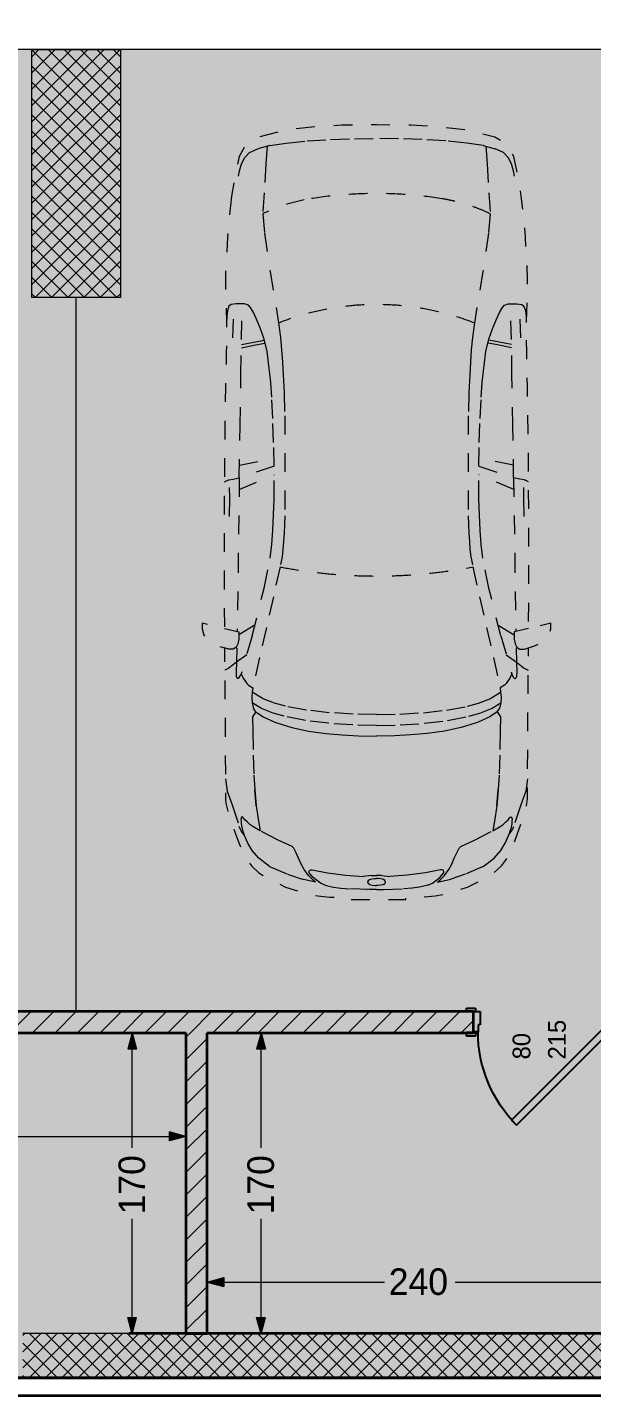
# Model space of a CAD drawing. Header units: millimetres. Extents: x 635850 to 824661, y -5878409 to -5774454.
# Drawn here: x 734645 to 737829, y -5859921 to -5852195 of the extents above; entities that cross this region are included whole.
import ezdxf

# ---------------------------------------------------------------- set-up
doc = ezdxf.new("R2010")
doc.units = ezdxf.units.MM
doc.header["$MEASUREMENT"] = 0
doc.linetypes.add('Dashed', pattern=[211.666667, 105.833333, -105.833333])
for name, color, linetype, lineweight, true_color in [('A - Ndertesa 4 - Veturat_Pen_No__102', 7, 'Continuous', 13, 0xcccccc), ('A - Ndertesa 5 -  Dimensionimi Bazik_Pen_No__102', 7, 'Continuous', 13, 0xcccccc), ('A - Ndertesa 5 -  Dimensionimi Bazik_Pen_No__82', 7, 'Continuous', 20, 0xaaaaaa), ('A - Ndertesa 5 - Drawing & Figure_Pen_No__241', 7, 'Continuous', 13, 0xe8e8e8), ('A - Ndertesa 5 - Drawing & Figure_Pen_No__82', 7, 'Continuous', 20, 0xaaaaaa), ('A - Ndertesa 5 - Muret_Pen_No__102', 7, 'Continuous', 13, 0xcccccc), ('A - Ndertesa 5 - Muret_Pen_No__82', 7, 'Continuous', 20, 0xaaaaaa), ('A - Ndertesa 5 - Veturat_Pen_No__102', 7, 'Continuous', 13, 0xcccccc), ('ARCHICAD Door Markers_Pen_No__112', 7, 'Continuous', 13, 0xd5aaaa)]:
    doc.layers.add(name, color=color, linetype=linetype, lineweight=lineweight, true_color=true_color)
for name, color, linetype in [('A - Ndertesa 5 -  Dimensionimi Bazik', 7, 'Continuous'), ('A - Ndertesa 5 - Muret', 7, 'Continuous'), ('A - Ndertesa 5 - Pllaka meskatitt', 7, 'Continuous'), ('A - Ndertesa 5 - Shtyllat', 7, 'Continuous'), ('A - Ndertesa 5 - Shtyllat bodrum', 7, 'Continuous'), ('ARCHICAD Doors', 7, 'Continuous')]:
    doc.layers.add(name, color=color, linetype=linetype)
for name, color, linetype, lineweight in [('A - Ndertesa 5 - Drawing & Figure_Pen_No__7', 7, 'Continuous', 35), ('A - Ndertesa 5 - Muret_Pen_No__22', 8, 'Continuous', 35), ('A - Ndertesa 5 - Pllaka meskatitt_Pen_No__22', 8, 'Continuous', 35), ('A - Ndertesa 5 - Shtyllat bodrum_Pen_No__1', 7, 'Continuous', 13), ('A - Ndertesa 5 - Shtyllat bodrum_Pen_No__101', 252, 'Continuous', 13), ('A - Ndertesa 5 - Shtyllat_Pen_No__1', 7, 'Continuous', 13), ('A - Ndertesa 5 - Shtyllat_Pen_No__101', 252, 'Continuous', 13), ('ARCHICAD Doors_Pen_No__22', 8, 'Continuous', 35), ('ARCHICAD Doors_Pen_No__42', 8, 'Continuous', 25)]:
    doc.layers.add(name, color=color, linetype=linetype, lineweight=lineweight)
doc.styles.add('GENERATED_STYLE_1', font='GOTHIC.TTF')
doc.dimstyles.new('GENERATED_STYLE__1', dxfattribs={"dimtxt": 150, "dimasz": 91.78744, "dimexe": 0.18, "dimexo": 0.0625, "dimgap": 0, "dimtad": 0, "dimdec": 0, "dimlfac": 0.1, "dimzin": 0, "dimdsep": 46, "dimtxsty": 'GENERATED_STYLE_1', "dimblk": 'ARROWHEAD_5', "dimblk1": 'ARROWHEAD_5', "dimblk2": 'ARROWHEAD_5', "dimcen": 0.09, "dimse1": 1, "dimse2": 1, "dimclrd": 256, "dimclre": 256, "dimclrt": 256, "dimadec": 0, "dimazin": 0, "dimtfac": 1, "dimtdec": 4, "dimtmove": 0, "dimatfit": 3, "dimfxl": 0, "dimtolj": 1, "dimtzin": 0, "dimarcsym": 0})
doc.dimstyles.new('GENERATED_STYLE__2', dxfattribs={"dimtxt": 150, "dimasz": 91.78744, "dimexe": 0.18, "dimexo": 0.0625, "dimgap": 0, "dimtad": 0, "dimtih": 1, "dimtoh": 1, "dimdec": 0, "dimlfac": 0.1, "dimzin": 0, "dimdsep": 46, "dimtxsty": 'GENERATED_STYLE_1', "dimblk": 'ARROWHEAD_5', "dimblk1": 'ARROWHEAD_5', "dimblk2": 'ARROWHEAD_5', "dimcen": 0.09, "dimse1": 1, "dimse2": 1, "dimclrd": 256, "dimclre": 256, "dimclrt": 256, "dimadec": 0, "dimazin": 0, "dimtfac": 1, "dimtdec": 4, "dimtmove": 0, "dimatfit": 3, "dimfxl": 0, "dimtolj": 1, "dimtzin": 0, "dimarcsym": 0})
pattern_1 = [(45, (664183.82, -5827429.525), (-45.96194, 45.96194), []), (135, (664183.82, -5827429.525), (45.96194, 45.96194), [])]
pattern_2 = [(45, (664183.82, -5827429.525), (-63.63961, 63.63961), [])]

# ---------------------------------------------------------------- blocks, each defined once
blk = doc.blocks.new('Slab_2', base_point=(748939.8, -5829593.2))
at = {"layer": 'A - Ndertesa 5 - Pllaka meskatitt_Pen_No__22', "color": 8, "linetype": 'Continuous', "lineweight": 35, "flags": 128}
blk.add_lwpolyline([(748939.8, -5829593.2), (713639.8, -5831032.9), (713639.8, -5859820.7), (748939.8, -5859820.7)], close=True, dxfattribs=at)
blk = doc.blocks.new('Wall_143', base_point=(713639.8, -5859820.7))
at = {"layer": 'A - Ndertesa 5 - Muret_Pen_No__82', "linetype": 'Continuous', "lineweight": 20, "true_color": 0xaaaaaa}
h = blk.add_hatch(dxfattribs=at)
h.set_pattern_fill('Concrete_Block', color=253, style=0, pattern_type=2)
h.set_pattern_definition(pattern_1)
h.paths.add_polyline_path([(735219.8, -5859820.7), (741119.9, -5859820.7), (741119.9, -5859570.7), (735219.8, -5859570.7)])
at = {"layer": 'A - Ndertesa 5 - Muret_Pen_No__22', "color": 8, "linetype": 'Continuous', "lineweight": 35, "flags": 128}
for points in [[(741119.9, -5859570.7), (735219.8, -5859570.7)], [(735219.8, -5859820.7), (741119.9, -5859820.7)]]:
    blk.add_lwpolyline(points, dxfattribs=at)
blk = doc.blocks.new('Door 25')
at = {"layer": 'ARCHICAD Doors_Pen_No__22', "color": 8, "linetype": 'Continuous', "lineweight": 35}
for p, q in [((-400, 5), (-437, 5)), ((-400, 5), (-437, 5)), ((-400, 0), (-400, 5)), ((-400, 0), (-400, 5)), ((-400, -115), (-400, 0)), ((-400, -115), (-400, 0)), ((400, 0), (400, 5)), ((400, 0), (400, 5)), ((400, 5), (437, 5)), ((400, 5), (437, 5)), ((400, -115), (400, 0)), ((400, -115), (400, 0)), ((-400, -115), (-437, -115)), ((-400, -115), (-437, -115)), ((400, -115), (437, -115)), ((400, -115), (437, -115))]:
    blk.add_line(p, q, dxfattribs=at)
at = {"layer": 'ARCHICAD Doors_Pen_No__42', "color": 8, "linetype": 'Continuous', "lineweight": 25}
for p, q in [((-182.4, 497.8), (-154.1, 526.1)), ((343.7, -28.3), (-182.4, 497.8)), ((-154.1, 526.1), (372, 0)), ((-387, 24), (-437, 24)), ((-437, 24), (-437, 5)), ((-437, 5), (-387, 5)), ((-375, 5), (-400, 5)), ((-400, 5), (-400, 0)), ((-400, 0), (-375, 0)), ((-372, 0), (-400, 0)), ((-400, 0), (-400, -115)), ((-387, 5), (-387, 24)), ((-375, 0), (-375, 5)), ((-372, -40), (-372, 0)), ((372, 0), (343.7, -28.3)), ((400, 0), (372, 0)), ((372, 0), (372, -40)), ((400, 5), (375, 5)), ((375, 5), (375, 0)), ((375, 0), (400, 0)), ((437, 24), (387, 24)), ((387, 24), (387, 5)), ((387, 5), (437, 5)), ((400, 0), (400, 5)), ((400, -115), (400, 0)), ((437, 5), (437, 24)), ((-360, -40), (-372, -40)), ((-360, -115), (-360, -40)), ((372, -40), (360, -40)), ((360, -40), (360, -115)), ((-387, -115), (-437, -115)), ((-437, -115), (-437, -134)), ((-437, -134), (-387, -134)), ((-400, -115), (-360, -115)), ((-387, -134), (-387, -115)), ((360, -115), (400, -115)), ((437, -115), (387, -115)), ((387, -115), (387, -134)), ((387, -134), (437, -134)), ((437, -134), (437, -115))]:
    blk.add_line(p, q, dxfattribs=at)
blk.add_arc((372, 0), 744, 135, 180, dxfattribs=at)
blk = doc.blocks.new('D Marker 25_24')
at = {"layer": 'ARCHICAD Door Markers_Pen_No__112', "color": 9, "lineweight": 13, "true_color": 0xd5aaaa, "char_height": 100, "attachment_point": 7, "rotation": 90, "style": 'GENERATED_STYLE_1'}
for s, insert in [('\\A1;{\\pql;\\pt0;\\fCentury Gothic|b0|i0|c0|p34;215\\fCentury Gothic|b0|i0|c0|p34;\\A1{\\H.66x;\\S^  ;}\\fCentury Gothic|b0|i0|c0|p34;\\fCentury Gothic|b0|i0|c0|p34;}', (152.5, -270)), ('\\A1;{\\pql;\\pt0;\\fCentury Gothic|b0|i0|c0|p34;80\\fCentury Gothic|b0|i0|c0|p34;\\A1{\\H.66x;\\S^  ;}\\fCentury Gothic|b0|i0|c0|p34;\\fCentury Gothic|b0|i0|c0|p34;}', (-47.5, -270))]:
    blk.add_mtext(s, dxfattribs=dict(at, insert=insert))
blk = doc.blocks.new('Wall_166', base_point=(729619.8, -5857752))
at = {"layer": 'A - Ndertesa 5 - Muret_Pen_No__102', "linetype": 'Continuous', "lineweight": 13, "true_color": 0xcccccc}
h = blk.add_hatch(dxfattribs=at)
h.set_pattern_fill('Masonry_Block', color=254, style=0, pattern_type=2)
h.set_pattern_definition(pattern_2)
h.paths.add_polyline_path([(734039.8, -5857752), (734039.8, -5857872), (737159.8, -5857872), (737159.8, -5857752)])
at = {"layer": 'A - Ndertesa 5 - Muret_Pen_No__22', "color": 8, "linetype": 'Continuous', "lineweight": 35}
for p, q in [((737159.8, -5857752), (737122.8, -5857752)), ((737159.8, -5857752), (737159.8, -5857867)), ((737159.8, -5857872), (737122.8, -5857872)), ((737159.8, -5857867), (737159.8, -5857872))]:
    blk.add_line(p, q, dxfattribs=at)
at = {"layer": 'A - Ndertesa 5 - Muret_Pen_No__22', "color": 8, "linetype": 'Continuous', "lineweight": 35, "flags": 128}
for points in [[(737159.8, -5857752), (734039.8, -5857752)], [(734039.8, -5857872), (735539.8, -5857872)], [(735659.8, -5857872), (737159.8, -5857872)]]:
    blk.add_lwpolyline(points, dxfattribs=at)
at = {"layer": 'ARCHICAD Door Markers_Pen_No__112', "color": 9, "lineweight": 13, "true_color": 0xd5aaaa}
blk.add_blockref('D Marker 25_24', (737559.8, -5857752), dxfattribs=at)
at = {"layer": 'ARCHICAD Doors', "color": 21, "linetype": 'Continuous', "lineweight": 18, "true_color": 0xff9955, "xscale": -1, "zscale": 1000, "rotation": 180}
blk.add_blockref('Door 25', (737559.8, -5857867), dxfattribs=at)
blk = doc.blocks.new('Wall_170', base_point=(735599.8, -5857752))
at = {"layer": 'A - Ndertesa 5 - Muret_Pen_No__102', "linetype": 'Continuous', "lineweight": 13, "true_color": 0xcccccc}
h = blk.add_hatch(dxfattribs=at)
h.set_pattern_fill('Masonry_Block', color=254, style=0, pattern_type=2)
h.set_pattern_definition(pattern_2)
h.paths.add_polyline_path([(735539.8, -5857872), (735539.8, -5859570.7), (735659.8, -5859570.7), (735659.8, -5857872)])
at = {"layer": 'A - Ndertesa 5 - Muret_Pen_No__22', "color": 8, "linetype": 'Continuous', "lineweight": 35, "flags": 128}
for points in [[(735539.8, -5857872), (735539.8, -5859570.7)], [(735659.8, -5859570.7), (735659.8, -5857872)], [(735539.8, -5859570.7), (735659.8, -5859570.7)]]:
    blk.add_lwpolyline(points, dxfattribs=at)
blk = doc.blocks.new('Column_172', base_point=(734919.8, -5859695.7))
at = {"layer": 'A - Ndertesa 5 - Shtyllat bodrum_Pen_No__101', "linetype": 'Continuous', "lineweight": 13}
h = blk.add_hatch(dxfattribs=at)
h.set_pattern_fill('Concrete_Block', color=252, style=0, pattern_type=2)
h.set_pattern_definition(pattern_1)
h.paths.add_polyline_path([(734619.8, -5859570.7), (734619.8, -5859820.7), (735219.8, -5859820.7), (735219.8, -5859570.7)])
at = {"layer": 'A - Ndertesa 5 - Shtyllat bodrum_Pen_No__1', "color": 7, "linetype": 'Continuous', "lineweight": 13, "flags": 128}
for points in [[(735219.8, -5859570.7), (734619.8, -5859570.7)], [(734619.8, -5859820.7), (735219.8, -5859820.7)]]:
    blk.add_lwpolyline(points, dxfattribs=at)
blk = doc.blocks.new('Column_182', base_point=(734919.8, -5853020.7))
at = {"layer": 'A - Ndertesa 5 - Shtyllat_Pen_No__101', "linetype": 'Continuous', "lineweight": 13}
h = blk.add_hatch(dxfattribs=at)
h.set_pattern_fill('Concrete_Block', color=252, style=0, pattern_type=2)
h.set_pattern_definition(pattern_1)
h.paths.add_polyline_path([(735169.8, -5853720.7), (735169.8, -5852320.7), (734669.8, -5852320.7), (734669.8, -5853720.7)])
at = {"layer": 'A - Ndertesa 5 - Shtyllat_Pen_No__1', "color": 7, "linetype": 'Continuous', "lineweight": 13, "flags": 128}
blk.add_lwpolyline([(735169.8, -5853720.7), (734669.8, -5853720.7), (734669.8, -5852320.7), (735169.8, -5852320.7)], close=True, dxfattribs=at)
blk = doc.blocks.new('Car 05 25_4')
at = {"layer": 'A - Ndertesa 4 - Veturat_Pen_No__102', "color": 254, "linetype": 'Dashed', "lineweight": 13, "true_color": 0xcccccc}
for p, q in [((1129.9, 858.5), (1120.7, 838.2)), ((1957.8, 858.1), (1977.2, 777.4)), ((2075.3, 835.7), (2067.9, 857.7)), ((2182.3, 834.1), (2193.2, 856.5)), ((2808, 852.6), (2876.9, 843.3)), ((-594.9, 778.5), (-626.6, 772.5)), ((124.6, 791.4), (129, 820.5)), ((125.7, 743.9), (124.6, 791.4)), ((129, 820.5), (138.9, 832.4)), ((138.9, 832.4), (165.2, 840.3)), ((165.2, 840.3), (194.7, 844.3)), ((194.7, 844.3), (230.8, 845.5)), ((210.9, 809.2), (418.1, 816.2)), ((1108.6, 774), (813.6, 769.3)), ((1036.3, 772.8), (996.5, 578.8)), ((1042, 578), (1107.6, 774)), ((1173.3, 774.9), (1090.3, 577.9)), ((1115.1, 808.9), (1108.6, 774)), ((1108.6, 774), (1537.6, 780)), ((1119.5, 833.3), (1115.1, 808.9)), ((1120.2, 836.3), (1119.5, 833.3)), ((1120.7, 838.2), (1120.2, 836.3)), ((1162.6, 830.5), (1220.1, 829.1)), ((1220.1, 829.1), (1369.7, 831.5)), ((1537.6, 780), (1975, 786.1)), ((1939.2, 686.2), (1995.9, 777.4)), ((1977.2, 777.4), (2019.6, 777.4)), ((2019.6, 777.4), (2044.5, 783.1)), ((2044.5, 783.1), (2063.4, 792.3)), ((2063.4, 792.3), (2070.4, 799.9)), ((2068.7, 787.7), (2065.4, 794.5)), ((2068.7, 787.7), (2148, 790.5)), ((2070.4, 799.9), (2075.2, 809.4)), ((2075.2, 809.4), (2075.3, 835.7)), ((2106.5, 732.2), (2148, 790.5)), ((2148, 790.5), (2166.8, 813.8)), ((2148, 790.5), (2205.6, 792.2)), ((2166.8, 813.8), (2182.3, 834.1)), ((2205.6, 792.2), (2227.2, 791)), ((2234.4, 774), (2226.6, 769.9)), ((2227.2, 791), (2232.6, 790)), ((2232.6, 790), (2237.9, 787.3)), ((2238.5, 776.9), (2234.4, 774)), ((2240.8, 784), (2237.9, 787.3)), ((2238.5, 776.9), (2240.9, 780.5)), ((2240.9, 780.5), (2240.8, 784)), ((2876.9, 843.3), (2954.2, 813.7)), ((2904.1, 832.9), (2905.1, 832.8)), ((2954.2, 813.7), (3075.8, 774.7)), ((3100.5, 763.1), (3075.8, 774.7)), ((-729.4, 716.4), (-750.6, 669.8)), ((-701.1, 743.3), (-729.4, 716.4)), ((-664.9, 761), (-701.1, 743.3)), ((-626.6, 772.5), (-664.9, 761)), ((327.4, 761.9), (125.4, 756.5)), ((132.4, 722.8), (125.7, 743.9)), ((146.7, 710.6), (132.4, 722.8)), ((171.3, 696.6), (146.7, 710.6)), ((212.6, 676.5), (171.3, 696.6)), ((522, 764.7), (327.4, 761.9)), ((355.3, 762.3), (339.1, 683.1)), ((373.4, 762.6), (357.2, 683.4)), ((813.6, 769.3), (522, 764.7)), ((2000.4, 701.6), (1730.4, 633.8)), ((2000.4, 701.6), (2213.5, 763)), ((2122, 660), (2293.8, 697.7)), ((2226.6, 769.9), (2213.5, 763)), ((2213.5, 763), (2238.3, 752.2)), ((2238.3, 752.2), (2258.5, 739.7)), ((2258.5, 739.7), (2269, 731.1)), ((2269, 731.1), (2278.8, 722)), ((2278.8, 722), (2293.8, 697.7)), ((2293.8, 697.7), (2317.2, 700.7)), ((2293.8, 697.6), (2293.8, 697.7)), ((2317.2, 700.7), (2345.7, 702.7)), ((2355.1, 639.9), (2317.2, 700.7)), ((2345.7, 702.7), (2378.9, 702)), ((2410.1, 649.1), (2378.9, 702)), ((2378.9, 702), (2410.6, 694.2)), ((2428.7, 681.7), (2457.3, 700)), ((2457.3, 700), (2535.5, 698)), ((2535.4, 698), (2673.2, 695.5)), ((2535.5, 698), (2535.5, 698)), ((2673.2, 695.5), (2787.2, 691.5)), ((3022.5, 758.3), (3023.7, 762.5)), ((3024.5, 753.7), (3022.5, 758.3)), ((3023.7, 762.5), (3034.6, 765.1)), ((3037.9, 743.5), (3024.5, 753.7)), ((3034.6, 765.1), (3046.9, 763.8)), ((3050.6, 730.7), (3037.9, 743.5)), ((3046.9, 763.8), (3060.9, 762.9)), ((3064.5, 714.6), (3050.6, 730.7)), ((3060.9, 762.9), (3089.9, 757.4)), ((3077, 697.8), (3064.5, 714.6)), ((3100, 656.6), (3077, 697.8)), ((3089.9, 757.4), (3108.4, 751.4)), ((3114.1, 753.3), (3100.5, 763.1)), ((3108.4, 751.4), (3122.9, 746.4)), ((3122.9, 746.4), (3114.1, 753.3)), ((3170.1, 726.6), (3122.9, 746.4)), ((3211.7, 701), (3170.1, 726.6)), ((3254.3, 663.2), (3211.7, 701)), ((-768.3, 602.3), (-750.6, 669.8)), ((-764.3, 617.3), (-665.7, 624)), ((-665.7, 624), (-500.9, 634.2)), ((-500.9, 634.2), (-383, 642)), ((-383, 642), (-274.2, 631.3)), ((-274.2, 631.3), (-56.4, 600.5)), ((266.3, 654.6), (212.6, 676.5)), ((319.5, 636.4), (266.3, 654.6)), ((392.7, 617.8), (319.5, 636.4)), ((339.1, 683.1), (329.6, 633.9)), ((357.2, 683.4), (346.8, 629.5)), ((1730.4, 633.8), (1562, 600.6)), ((1779.6, 581.8), (1952.8, 621.3)), ((1952.8, 621.3), (2122, 660)), ((2379.8, 575.4), (2355.1, 639.9)), ((2436, 583.2), (2410.1, 649.1)), ((2410.6, 694.2), (2410.6, 694.2)), ((2428.7, 681.7), (2410.6, 694.2)), ((2428.8, 681.7), (2428.7, 681.7)), ((2428.8, 681.7), (2456.7, 639.8)), ((2456.7, 639.8), (2487.2, 574.3)), ((2787.2, 691.5), (2868.4, 687.2)), ((2868.4, 687.2), (2959.7, 679)), ((2959.7, 679), (2868.4, 687.2)), ((2959.7, 679), (3047.2, 666.2)), ((3047.2, 666.2), (3100, 656.6)), ((3152.9, 553.9), (3100, 656.6)), ((3301.9, 602.8), (3254.3, 663.2)), ((-768.3, 602.3), (-782.8, 510)), ((-56.4, 600.5), (145.9, 566.6)), ((145.9, 566.6), (233.3, 552.3)), ((233.3, 552.3), (315.3, 541.4)), ((315.3, 541.4), (384.3, 535.1)), ((474.8, 607.1), (392.7, 617.8)), ((521.3, 601.6), (474.8, 607.1)), ((570, 596.8), (521.3, 601.6)), ((652.6, 591), (570, 596.8)), ((772.8, 585), (652.6, 591)), ((907.3, 580.3), (772.8, 585)), ((1042, 578), (907.3, 580.3)), ((1227.8, 577.5), (1042, 578)), ((1316.1, 580.5), (1227.8, 577.5)), ((1403, 584.4), (1316.1, 580.5)), ((1483.9, 590.1), (1403, 584.4)), ((1562, 600.6), (1483.9, 590.1)), ((1554.3, 533.1), (1596.8, 541)), ((1597.3, 541.2), (1596.7, 540.9)), ((1610.7, 544.1), (1779.6, 581.8)), ((2397.3, 514.3), (2379.8, 575.4)), ((2453.6, 521.6), (2436, 583.2)), ((2487.2, 574.3), (2491.8, 562)), ((2491.8, 562), (2517.9, 477)), ((3189.6, 475.6), (3152.9, 553.9)), ((3301.9, 602.8), (3346, 501.4)), ((-782.8, 510), (-794.5, 390.6)), ((384.3, 535.1), (454.2, 530.4)), ((454.2, 530.4), (526.2, 526.3)), ((526.2, 526.3), (627.7, 521.8)), ((627.7, 521.8), (756.8, 518.1)), ((756.8, 518.1), (1322.6, 518.1)), ((1322.6, 518.1), (1420.5, 521.7)), ((1420.5, 521.7), (1466.6, 524)), ((1466.6, 524), (1510.9, 527.6)), ((1510.9, 527.6), (1554.3, 533.1)), ((2419.3, 395.7), (2397.3, 514.3)), ((2477.6, 401.1), (2453.6, 521.6)), ((2517.9, 477), (2537.5, 384.1)), ((3199.4, 466.8), (3189.6, 475.6)), ((3220.7, 454.4), (3199.4, 466.8)), ((3346, 501.4), (3374.3, 419.6)), ((-794.5, 390.6), (-802.4, 258.7)), ((2433.7, 266.1), (2419.3, 395.7)), ((2493.9, 269.1), (2477.6, 401.1)), ((3256.1, 439.2), (3220.7, 454.4)), ((3288.4, 425.1), (3256.1, 439.2)), ((3319.4, 408.4), (3288.4, 425.1)), ((3353.5, 384.3), (3319.4, 408.4)), ((3391.1, 344.2), (3374.3, 419.6)), ((2537.5, 384.1), (2551.5, 285.6)), ((3321.2, 370.5), (3321, 362.1)), ((3321, 362.1), (3338.3, 276.9)), ((3324.7, 377.3), (3321.2, 370.5)), ((3328.3, 379.6), (3324.7, 377.3)), ((3338.5, 379.5), (3328.3, 379.6)), ((3363.6, 357.8), (3338.5, 379.5)), ((3377.2, 360), (3353.5, 384.3)), ((3396.7, 315.8), (3363.6, 357.8)), ((3391.1, 344.2), (3377.2, 360)), ((3408.1, 289.4), (3396.7, 315.8)), ((-802.4, 258.7), (-806.8, 124.9)), ((2441.6, 132), (2433.7, 266.1)), ((2503.1, 133.2), (2493.9, 269.1)), ((2551.5, 285.6), (2559.7, 193.7)), ((3338.3, 276.9), (3351.9, 172.7)), ((3408.1, 289.4), (3413.8, 267.3)), ((3413.8, 267.3), (3418.5, 242.9)), ((3418.5, 242.9), (3424, 200.7)), ((2559.7, 193.7), (2564.4, 101.2)), ((3351.9, 172.7), (3358.3, 75.9)), ((3424, 200.7), (3427.7, 152)), ((-806.8, 124.9), (-808, 0)), ((2444, 0), (2441.6, 132)), ((2506, 0), (2503.1, 133.2)), ((2564.4, 101.2), (2566, 0)), ((3432.4, 40), (3427.7, 152)), ((-806.8, -124.9), (-808, 0)), ((2444, 0), (2441.6, -132)), ((2564.4, -101.2), (2566, 0)), ((3354, 27.9), (3358.3, 75.9)), ((3354, 27.9), (3354, -0.8)), ((3354, -27.9), (3354, 0.8)), ((3370.9, 11.7), (3370.3, -0.8)), ((3370.9, -11.7), (3370.3, 0.8)), ((3372.5, 23.7), (3370.9, 11.7)), ((3376.3, 39), (3372.5, 23.7)), ((3382, 46.6), (3376.3, 39)), ((3386.2, 48.4), (3382, 46.6)), ((3386.2, 48.4), (3394.3, 48.4)), ((3398.5, 46.6), (3394.3, 48.4)), ((3404.2, 39), (3398.5, 46.6)), ((3404.2, 39), (3408, 23.7)), ((3408, 23.7), (3409.8, 8.1)), ((3409.8, 8.1), (3409.8, 0)), ((3431.8, 57.4), (3431.8, 56.8)), ((3432, 0), (3432.4, 40)), ((3432, 0), (3432.4, -40)), ((2506, 0), (2503.1, -133.2)), ((3351.9, -172.7), (3358.3, -75.9)), ((3354, -27.9), (3358.3, -75.9)), ((3372.5, -23.7), (3370.9, -11.7)), ((3376.3, -39), (3372.5, -23.7)), ((3382, -46.6), (3376.3, -39)), ((3386.2, -48.4), (3382, -46.6)), ((3386.2, -48.4), (3394.3, -48.4)), ((3398.5, -46.6), (3394.3, -48.4)), ((3404.2, -39), (3398.5, -46.6)), ((3404.2, -39), (3408, -23.7)), ((3408, -23.7), (3409.8, -8.1)), ((3409.8, -8.1), (3409.8, 0)), ((3432.4, -40), (3427.7, -152)), ((3431.8, -57.4), (3431.8, -56.8)), ((-802.4, -258.7), (-806.8, -124.9)), ((2441.6, -132), (2433.7, -266.1)), ((2503.1, -133.2), (2493.9, -269.1)), ((2559.7, -193.7), (2564.4, -101.2)), ((3424, -200.7), (3427.7, -152)), ((2551.5, -285.6), (2559.7, -193.7)), ((3338.3, -276.9), (3351.9, -172.7)), ((3418.5, -242.9), (3424, -200.7)), ((-794.5, -390.6), (-802.4, -258.7)), ((2433.7, -266.1), (2419.3, -395.7)), ((2493.9, -269.1), (2477.6, -401.1)), ((2537.5, -384.1), (2551.5, -285.6)), ((3321, -362.1), (3338.3, -276.9)), ((3408.1, -289.4), (3396.7, -315.8)), ((3408.1, -289.4), (3413.8, -267.3)), ((3413.8, -267.3), (3418.5, -242.9)), ((2517.9, -477), (2537.5, -384.1)), ((3353.5, -384.3), (3319.4, -408.4)), ((3321.2, -370.5), (3321, -362.1)), ((3324.7, -377.3), (3321.2, -370.5)), ((3328.3, -379.6), (3324.7, -377.3)), ((3338.5, -379.5), (3328.3, -379.6)), ((3363.6, -357.8), (3338.5, -379.5)), ((3377.2, -360), (3353.5, -384.3)), ((3396.7, -315.8), (3363.6, -357.8)), ((3391.1, -344.2), (3374.3, -419.6)), ((3391.1, -344.2), (3377.2, -360)), ((-782.8, -510), (-794.5, -390.6)), ((2419.3, -395.7), (2397.3, -514.3)), ((2477.6, -401.1), (2453.6, -521.6)), ((3220.7, -454.4), (3199.4, -466.8)), ((3256.1, -439.2), (3220.7, -454.4)), ((3288.4, -425.1), (3256.1, -439.2)), ((3319.4, -408.4), (3288.4, -425.1)), ((3346, -501.4), (3374.3, -419.6)), ((-768.3, -602.3), (-782.8, -510)), ((315.3, -541.4), (384.3, -535.1)), ((384.3, -535.1), (454.2, -530.4)), ((454.2, -530.4), (526.2, -526.3)), ((526.2, -526.3), (627.7, -521.8)), ((627.7, -521.8), (756.8, -518.1)), ((756.8, -518.1), (1322.6, -518.1)), ((1322.6, -518.1), (1420.5, -521.7)), ((1420.5, -521.7), (1466.6, -524)), ((1466.6, -524), (1510.9, -527.6)), ((1510.9, -527.6), (1554.3, -533.1)), ((1554.3, -533.1), (1596.8, -541)), ((2397.3, -514.3), (2379.8, -575.4)), ((2453.6, -521.6), (2436, -583.2)), ((2491.8, -562), (2517.9, -477)), ((3189.6, -475.6), (3152.9, -553.9)), ((3199.4, -466.8), (3189.6, -475.6)), ((3301.9, -602.8), (3346, -501.4)), ((-768.3, -602.3), (-750.6, -669.8)), ((-764.3, -617.3), (-665.7, -624)), ((-274.2, -631.3), (-56.4, -600.5)), ((-56.4, -600.5), (145.9, -566.6)), ((145.9, -566.6), (233.3, -552.3)), ((233.3, -552.3), (315.3, -541.4)), ((392.7, -617.8), (319.5, -636.4)), ((474.8, -607.1), (392.7, -617.8)), ((521.3, -601.6), (474.8, -607.1)), ((570, -596.8), (521.3, -601.6)), ((652.6, -591), (570, -596.8)), ((772.8, -585), (652.6, -591)), ((907.3, -580.3), (772.8, -585)), ((1042, -578), (907.3, -580.3)), ((1036.3, -772.8), (996.5, -578.8)), ((1227.8, -577.5), (1042, -578)), ((1042, -578), (1107.6, -774)), ((1173.3, -774.9), (1090.3, -577.9)), ((1316.1, -580.5), (1227.8, -577.5)), ((1403, -584.4), (1316.1, -580.5)), ((1483.9, -590.1), (1403, -584.4)), ((1562, -600.6), (1483.9, -590.1)), ((1730.4, -633.8), (1562, -600.6)), ((1597.3, -541.2), (1596.7, -540.9)), ((1610.7, -544.1), (1779.6, -581.8)), ((1779.6, -581.8), (1952.8, -621.3)), ((2379.8, -575.4), (2355.1, -639.9)), ((2436, -583.2), (2410.1, -649.1)), ((2456.7, -639.8), (2487.2, -574.3)), ((2487.2, -574.3), (2491.8, -562)), ((3152.9, -553.9), (3100, -656.6)), ((3301.9, -602.8), (3254.3, -663.2)), ((-729.4, -716.4), (-750.6, -669.8)), ((-665.7, -624), (-500.9, -634.2)), ((-500.9, -634.2), (-383, -642)), ((-383, -642), (-274.2, -631.3)), ((212.6, -676.5), (171.3, -696.6)), ((266.3, -654.6), (212.6, -676.5)), ((319.5, -636.4), (266.3, -654.6)), ((339.1, -683.1), (329.6, -633.9)), ((355.3, -762.3), (339.1, -683.1)), ((357.2, -683.4), (346.8, -629.5)), ((373.4, -762.6), (357.2, -683.4)), ((2000.4, -701.6), (1730.4, -633.8)), ((1939.2, -686.2), (1995.9, -777.4)), ((1952.8, -621.3), (2122, -660)), ((2122, -660), (2293.8, -697.7)), ((2355.1, -639.9), (2317.2, -700.7)), ((2410.1, -649.1), (2378.9, -702)), ((2378.9, -702), (2410.6, -694.2)), ((2428.7, -681.7), (2410.6, -694.2)), ((2410.6, -694.2), (2410.6, -694.2)), ((2428.8, -681.7), (2428.7, -681.7)), ((2428.7, -681.7), (2457.3, -700)), ((2428.8, -681.7), (2456.7, -639.8)), ((2673.2, -695.5), (2787.2, -691.5)), ((2787.2, -691.5), (2868.4, -687.2)), ((2868.4, -687.2), (2959.7, -679)), ((2959.7, -679), (2868.4, -687.2)), ((2959.7, -679), (3047.2, -666.2)), ((3047.2, -666.2), (3100, -656.6)), ((3100, -656.6), (3077, -697.8)), ((3254.3, -663.2), (3211.7, -701)), ((-701.1, -743.3), (-729.4, -716.4)), ((-664.9, -761), (-701.1, -743.3)), ((-626.6, -772.5), (-664.9, -761)), ((-594.9, -778.5), (-626.6, -772.5)), ((125.7, -743.9), (124.6, -791.4)), ((327.4, -761.9), (125.4, -756.5)), ((132.4, -722.8), (125.7, -743.9)), ((146.7, -710.6), (132.4, -722.8)), ((171.3, -696.6), (146.7, -710.6)), ((522, -764.7), (327.4, -761.9)), ((813.6, -769.3), (522, -764.7)), ((1108.6, -774), (813.6, -769.3)), ((2000.4, -701.6), (2213.5, -763)), ((2106.5, -732.2), (2148, -790.5)), ((2213.5, -763), (2238.3, -752.2)), ((2226.6, -769.9), (2213.5, -763)), ((2234.4, -774), (2226.6, -769.9)), ((2238.3, -752.2), (2258.5, -739.7)), ((2258.5, -739.7), (2269, -731.1)), ((2269, -731.1), (2278.8, -722)), ((2278.8, -722), (2293.8, -697.7)), ((2293.8, -697.6), (2293.8, -697.7)), ((2293.8, -697.7), (2317.2, -700.7)), ((2317.2, -700.7), (2345.7, -702.7)), ((2345.7, -702.7), (2378.9, -702)), ((2457.3, -700), (2535.5, -698)), ((2535.4, -698), (2673.2, -695.5)), ((2535.5, -698), (2535.5, -698)), ((3024.5, -753.7), (3022.5, -758.3)), ((3022.5, -758.3), (3023.7, -762.5)), ((3023.7, -762.5), (3034.6, -765.1)), ((3037.9, -743.5), (3024.5, -753.7)), ((3034.6, -765.1), (3046.9, -763.8)), ((3050.6, -730.7), (3037.9, -743.5)), ((3046.9, -763.8), (3060.9, -762.9)), ((3064.5, -714.6), (3050.6, -730.7)), ((3060.9, -762.9), (3089.9, -757.4)), ((3077, -697.8), (3064.5, -714.6)), ((3100.5, -763.1), (3075.8, -774.7)), ((3089.9, -757.4), (3108.4, -751.4)), ((3114.1, -753.3), (3100.5, -763.1)), ((3108.4, -751.4), (3122.9, -746.4)), ((3122.9, -746.4), (3114.1, -753.3)), ((3170.1, -726.6), (3122.9, -746.4)), ((3211.7, -701), (3170.1, -726.6)), ((124.6, -791.4), (129, -820.5)), ((129, -820.5), (138.9, -832.4)), ((138.9, -832.4), (165.2, -840.3)), ((165.2, -840.3), (194.7, -844.3)), ((194.7, -844.3), (230.8, -845.5)), ((210.9, -809.2), (418.1, -816.2)), ((1108.6, -774), (1537.6, -780)), ((1115.1, -808.9), (1108.6, -774)), ((1119.5, -833.3), (1115.1, -808.9)), ((1120.2, -836.3), (1119.5, -833.3)), ((1120.7, -838.2), (1120.2, -836.3)), ((1129.9, -858.5), (1120.7, -838.2)), ((1162.6, -830.5), (1220.1, -829.1)), ((1220.1, -829.1), (1369.7, -831.5)), ((1537.6, -780), (1975, -786.1)), ((1957.8, -858.1), (1977.2, -777.4)), ((1977.2, -777.4), (2019.6, -777.4)), ((2019.6, -777.4), (2044.5, -783.1)), ((2044.5, -783.1), (2063.4, -792.3)), ((2063.4, -792.3), (2070.4, -799.9)), ((2068.7, -787.7), (2065.4, -794.5)), ((2075.3, -835.7), (2067.9, -857.7)), ((2068.7, -787.7), (2148, -790.5)), ((2070.4, -799.9), (2075.2, -809.4)), ((2075.2, -809.4), (2075.3, -835.7)), ((2148, -790.5), (2166.8, -813.8)), ((2148, -790.5), (2205.6, -792.2)), ((2166.8, -813.8), (2182.3, -834.1)), ((2182.3, -834.1), (2193.2, -856.5)), ((2205.6, -792.2), (2227.2, -791)), ((2227.2, -791), (2232.6, -790)), ((2232.6, -790), (2237.9, -787.3)), ((2238.5, -776.9), (2234.4, -774)), ((2240.8, -784), (2237.9, -787.3)), ((2238.5, -776.9), (2240.9, -780.5)), ((2240.9, -780.5), (2240.8, -784)), ((2808, -852.6), (2876.9, -843.3)), ((2876.9, -843.3), (2954.2, -813.7)), ((2954.2, -813.7), (3075.8, -774.7))]:
    blk.add_line(p, q, dxfattribs=at)
at = {"layer": 'A - Ndertesa 4 - Veturat_Pen_No__102', "color": 254, "linetype": 'Dashed', "lineweight": 13, "true_color": 0xcccccc, "flags": 128}
blk.add_lwpolyline([(-483.1, -817.3), (-372.3, -830.2), (-251.8, -841), (-168.2, -844.6), (-78.4, -850.6), (-24, -852.3), (40.3, -852.3), (230.8, -845.5), (400, -847.6), (590.7, -851.7), (856.5, -856.2), (1129.9, -858.5), (1536.1, -860.4), (1957.8, -858.1), (1928.9, -983.2), (1961.1, -983.2), (1996.9, -974.9), (2026.9, -945), (2054.6, -897.6), (2067.9, -857.7), (2119.9, -857.4), (2193.2, -856.5), (2808, -852.6), (2855.7, -852.6), (2891.4, -852.5), (2922.5, -852), (2945.2, -849.4), (2989.6, -839.6), (3013.6, -833.1), (3154.3, -782.6), (3235.9, -747.6), (3269.1, -728.3), (3298.6, -705.6), (3337.3, -663.4), (3374.5, -603.6), (3418.4, -512.7), (3457.5, -393.1), (3468.3, -330.9), (3474.5, -263.7), (3478.3, -199.9), (3479.4, -164.9), (3489.5, -164.9), (3489.5, 164.9), (3479.4, 164.9), (3478.3, 199.9), (3474.5, 263.7), (3468.3, 330.9), (3457.5, 393.1), (3418.4, 512.7), (3374.5, 603.6), (3337.3, 663.4), (3298.6, 705.6), (3269.1, 728.3), (3235.9, 747.6), (3154.3, 782.6), (3013.6, 833.1), (2989.6, 839.6), (2945.2, 849.4), (2922.5, 852), (2891.4, 852.5), (2855.7, 852.6), (2808, 852.6), (2193.2, 856.5), (2119.9, 857.4), (2067.9, 857.7), (2054.6, 897.6), (2026.9, 945), (1996.9, 974.9), (1961.1, 983.2), (1928.9, 983.2), (1957.8, 858.1), (1536.1, 860.4), (1129.9, 858.5), (856.5, 856.2), (590.7, 851.7), (400, 847.6), (230.8, 845.5), (40.3, 852.3), (-24, 852.3), (-78.4, 850.6), (-168.2, 844.6), (-251.8, 841), (-372.3, 830.2), (-483.1, 817.3), (-585.2, 801), (-706.3, 775.8), (-757.7, 747), (-784.8, 721.8), (-815, 667.8), (-855.1, 511), (-874.7, 345), (-882.9, 194.7), (-885.4, 0), (-882.9, -194.7), (-874.7, -345), (-855.1, -511), (-815, -667.8), (-784.8, -721.8), (-757.7, -747), (-706.3, -775.8), (-585.2, -801)], close=True, dxfattribs=at)
at = {"layer": 'A - Ndertesa 4 - Veturat_Pen_No__102', "color": 254, "linetype": 'Dashed', "lineweight": 13, "true_color": 0xcccccc}
for centre, radius, start, end in [((492.9, 217.7), 973.2, 154.15445, 170.91173), ((1649.8, 0), 1520.4, 158.69921, 201.30079), ((-1245.2, 0), 2907.3, 349.2142, 10.7858), ((1856.4, -1.7), 2354, 170.8804, 189.92229), ((492.9, -217.7), 973.2, 191.23053, 205.84555)]:
    blk.add_arc(centre, radius, start, end, dxfattribs=at)
blk = doc.blocks.new('*D1540', base_point=(664183.8, -5827429.5))
at = {"layer": 'A - Ndertesa 5 -  Dimensionimi Bazik_Pen_No__102', "linetype": 'Continuous', "lineweight": 13, "true_color": 0xcccccc}
for points in [[(735659.8, -5859279.3), (735753.1, -5859304.3), (735753.1, -5859254.3)], [(738059.8, -5859279.3), (737966.5, -5859254.3), (737966.5, -5859304.3)]]:
    blk.add_hatch(color=254, dxfattribs=at).paths.add_polyline_path(points)
at = {"layer": 'A - Ndertesa 5 -  Dimensionimi Bazik_Pen_No__102', "color": 254, "linetype": 'Continuous', "lineweight": 13, "true_color": 0xcccccc}
for p, q in [((735659.8, -5859279.3), (735753.1, -5859254.3)), ((735659.8, -5859279.3), (735753.1, -5859304.3)), ((735753.1, -5859254.3), (735753.1, -5859304.3)), ((735753.1, -5859279.3), (736660, -5859279.3)), ((737059.6, -5859279.3), (737966.5, -5859279.3)), ((737966.5, -5859304.3), (737966.5, -5859254.3)), ((738059.8, -5859279.3), (737966.5, -5859254.3)), ((738059.8, -5859279.3), (737966.5, -5859304.3))]:
    blk.add_line(p, q, dxfattribs=at)
at = {"layer": 'A - Ndertesa 5 -  Dimensionimi Bazik_Pen_No__82', "color": 253, "lineweight": 20, "true_color": 0xaaaaaa, "insert": (736684.1, -5859354.3), "char_height": 150, "attachment_point": 7, "style": 'GENERATED_STYLE_1'}
blk.add_mtext('\\A1;{\\pql;\\fCentury Gothic|b0|i0|c0|p34;240}', dxfattribs=at)
blk = doc.blocks.new('ARROWHEAD_5')
at = {"linetype": 'Continuous', "lineweight": 0}
blk.add_hatch(color=0, dxfattribs=at).paths.add_polyline_path([(-1, 0.2679), (0, 0), (-1, -0.2679)])
at = {"color": 0, "linetype": 'Continuous', "lineweight": 0}
blk.add_line((0, 0), (-1, 0), dxfattribs=at)
blk = doc.blocks.new('*D1541', base_point=(664183.8, -5827429.5))
at = {"layer": 'A - Ndertesa 5 -  Dimensionimi Bazik_Pen_No__102', "linetype": 'Continuous', "lineweight": 13, "true_color": 0xcccccc}
for points in [[(733139.8, -5858456.7), (733233.1, -5858481.7), (733233.1, -5858431.7)], [(735539.8, -5858456.7), (735446.5, -5858431.7), (735446.5, -5858481.7)]]:
    blk.add_hatch(color=254, dxfattribs=at).paths.add_polyline_path(points)
at = {"layer": 'A - Ndertesa 5 -  Dimensionimi Bazik_Pen_No__102', "color": 254, "linetype": 'Continuous', "lineweight": 13, "true_color": 0xcccccc}
for p, q in [((733139.8, -5858456.7), (733233.1, -5858431.7)), ((733233.1, -5858431.7), (733233.1, -5858481.7)), ((735446.5, -5858481.7), (735446.5, -5858431.7)), ((735539.8, -5858456.7), (735446.5, -5858431.7)), ((733139.8, -5858456.7), (733233.1, -5858481.7)), ((733233.1, -5858456.7), (734140, -5858456.7)), ((734539.6, -5858456.7), (735446.5, -5858456.7)), ((735539.8, -5858456.7), (735446.5, -5858481.7))]:
    blk.add_line(p, q, dxfattribs=at)
at = {"layer": 'A - Ndertesa 5 -  Dimensionimi Bazik_Pen_No__82', "color": 253, "lineweight": 20, "true_color": 0xaaaaaa, "insert": (734164.1, -5858531.7), "char_height": 150, "attachment_point": 7, "style": 'GENERATED_STYLE_1'}
blk.add_mtext('\\A1;{\\pql;\\fCentury Gothic|b0|i0|c0|p34;240}', dxfattribs=at)
blk = doc.blocks.new('*D1545', base_point=(664183.8, -5827429.5))
at = {"layer": 'A - Ndertesa 5 -  Dimensionimi Bazik_Pen_No__102', "linetype": 'Continuous', "lineweight": 13, "true_color": 0xcccccc}
for points in [[(735236.3, -5857872), (735211.3, -5857965.3), (735261.3, -5857965.3)], [(735236.3, -5859572), (735261.3, -5859478.7), (735211.3, -5859478.7)]]:
    blk.add_hatch(color=254, dxfattribs=at).paths.add_polyline_path(points)
at = {"layer": 'A - Ndertesa 5 -  Dimensionimi Bazik_Pen_No__102', "color": 254, "linetype": 'Continuous', "lineweight": 13, "true_color": 0xcccccc}
for p, q in [((735236.3, -5857872), (735211.3, -5857965.3)), ((735236.3, -5857872), (735261.3, -5857965.3)), ((735261.3, -5857965.3), (735211.3, -5857965.3)), ((735236.3, -5858522.2), (735236.3, -5857965.3)), ((735236.3, -5859478.7), (735236.3, -5858921.8)), ((735211.3, -5859478.7), (735261.3, -5859478.7)), ((735236.3, -5859572), (735211.3, -5859478.7)), ((735236.3, -5859572), (735261.3, -5859478.7))]:
    blk.add_line(p, q, dxfattribs=at)
at = {"layer": 'A - Ndertesa 5 -  Dimensionimi Bazik_Pen_No__82', "color": 253, "lineweight": 20, "true_color": 0xaaaaaa, "insert": (735311.3, -5858897.8), "char_height": 150, "attachment_point": 7, "rotation": 90, "style": 'GENERATED_STYLE_1'}
blk.add_mtext('\\A1;{\\pql;\\fCentury Gothic|b0|i0|c0|p34;170}', dxfattribs=at)
blk = doc.blocks.new('*D1546', base_point=(664183.8, -5827429.5))
at = {"layer": 'A - Ndertesa 5 -  Dimensionimi Bazik_Pen_No__102', "linetype": 'Continuous', "lineweight": 13, "true_color": 0xcccccc}
for points in [[(735963.4, -5857872), (735938.4, -5857965.3), (735988.4, -5857965.3)], [(735963.4, -5859572), (735988.4, -5859478.7), (735938.4, -5859478.7)]]:
    blk.add_hatch(color=254, dxfattribs=at).paths.add_polyline_path(points)
at = {"layer": 'A - Ndertesa 5 -  Dimensionimi Bazik_Pen_No__102', "color": 254, "linetype": 'Continuous', "lineweight": 13, "true_color": 0xcccccc}
for p, q in [((735963.4, -5857872), (735938.4, -5857965.3)), ((735963.4, -5857872), (735988.4, -5857965.3)), ((735988.4, -5857965.3), (735938.4, -5857965.3)), ((735963.4, -5858522.2), (735963.4, -5857965.3)), ((735963.4, -5859478.7), (735963.4, -5858921.8)), ((735938.4, -5859478.7), (735988.4, -5859478.7)), ((735963.4, -5859572), (735938.4, -5859478.7)), ((735963.4, -5859572), (735988.4, -5859478.7))]:
    blk.add_line(p, q, dxfattribs=at)
at = {"layer": 'A - Ndertesa 5 -  Dimensionimi Bazik_Pen_No__82', "color": 253, "lineweight": 20, "true_color": 0xaaaaaa, "insert": (736038.4, -5858897.8), "char_height": 150, "attachment_point": 7, "rotation": 90, "style": 'GENERATED_STYLE_1'}
blk.add_mtext('\\A1;{\\pql;\\fCentury Gothic|b0|i0|c0|p34;170}', dxfattribs=at)
blk = doc.blocks.new('*D1547', base_point=(664183.8, -5827429.5))
at = {"layer": 'A - Ndertesa 5 -  Dimensionimi Bazik_Pen_No__102', "linetype": 'Continuous', "lineweight": 13, "true_color": 0xcccccc}
for points in [[(741456.4, -5857872), (741431.4, -5857965.3), (741481.4, -5857965.3)], [(741456.4, -5859572), (741481.4, -5859478.7), (741431.4, -5859478.7)]]:
    blk.add_hatch(color=254, dxfattribs=at).paths.add_polyline_path(points)
at = {"layer": 'A - Ndertesa 5 -  Dimensionimi Bazik_Pen_No__102', "color": 254, "linetype": 'Continuous', "lineweight": 13, "true_color": 0xcccccc}
for p, q in [((741456.4, -5857872), (741431.4, -5857965.3)), ((741456.4, -5857872), (741481.4, -5857965.3)), ((741481.4, -5857965.3), (741431.4, -5857965.3)), ((741456.4, -5858522.2), (741456.4, -5857965.3)), ((741456.4, -5859478.7), (741456.4, -5858921.8)), ((741431.4, -5859478.7), (741481.4, -5859478.7)), ((741456.4, -5859572), (741431.4, -5859478.7)), ((741456.4, -5859572), (741481.4, -5859478.7))]:
    blk.add_line(p, q, dxfattribs=at)
at = {"layer": 'A - Ndertesa 5 -  Dimensionimi Bazik_Pen_No__82', "color": 253, "lineweight": 20, "true_color": 0xaaaaaa, "insert": (741531.4, -5858897.8), "char_height": 150, "attachment_point": 7, "rotation": 90, "style": 'GENERATED_STYLE_1'}
blk.add_mtext('\\A1;{\\pql;\\fCentury Gothic|b0|i0|c0|p34;170}', dxfattribs=at)
blk = doc.blocks.new('*D1548', base_point=(664183.8, -5827429.5))
at = {"layer": 'A - Ndertesa 5 -  Dimensionimi Bazik_Pen_No__102', "linetype": 'Continuous', "lineweight": 13, "true_color": 0xcccccc}
for points in [[(745161.4, -5857872), (745136.4, -5857965.3), (745186.4, -5857965.3)], [(745161.4, -5859572), (745186.4, -5859478.7), (745136.4, -5859478.7)]]:
    blk.add_hatch(color=254, dxfattribs=at).paths.add_polyline_path(points)
at = {"layer": 'A - Ndertesa 5 -  Dimensionimi Bazik_Pen_No__102', "color": 254, "linetype": 'Continuous', "lineweight": 13, "true_color": 0xcccccc}
for p, q in [((745161.4, -5857872), (745136.4, -5857965.3)), ((745161.4, -5857872), (745186.4, -5857965.3)), ((745186.4, -5857965.3), (745136.4, -5857965.3)), ((745161.4, -5858522.2), (745161.4, -5857965.3)), ((745161.4, -5859478.7), (745161.4, -5858921.8)), ((745136.4, -5859478.7), (745186.4, -5859478.7)), ((745161.4, -5859572), (745136.4, -5859478.7)), ((745161.4, -5859572), (745186.4, -5859478.7))]:
    blk.add_line(p, q, dxfattribs=at)
at = {"layer": 'A - Ndertesa 5 -  Dimensionimi Bazik_Pen_No__82', "color": 253, "lineweight": 20, "true_color": 0xaaaaaa, "insert": (745236.4, -5858897.8), "char_height": 150, "attachment_point": 7, "rotation": 90, "style": 'GENERATED_STYLE_1'}
blk.add_mtext('\\A1;{\\pql;\\fCentury Gothic|b0|i0|c0|p34;170}', dxfattribs=at)
blk = doc.blocks.new('*D1549', base_point=(664183.8, -5827429.5))
at = {"layer": 'A - Ndertesa 5 -  Dimensionimi Bazik_Pen_No__102', "linetype": 'Continuous', "lineweight": 13, "true_color": 0xcccccc}
for points in [[(748516.3, -5857872), (748491.3, -5857965.3), (748541.3, -5857965.3)], [(748516.3, -5859572), (748541.3, -5859478.7), (748491.3, -5859478.7)]]:
    blk.add_hatch(color=254, dxfattribs=at).paths.add_polyline_path(points)
at = {"layer": 'A - Ndertesa 5 -  Dimensionimi Bazik_Pen_No__102', "color": 254, "linetype": 'Continuous', "lineweight": 13, "true_color": 0xcccccc}
for p, q in [((748516.3, -5857872), (748491.3, -5857965.3)), ((748516.3, -5857872), (748541.3, -5857965.3)), ((748541.3, -5857965.3), (748491.3, -5857965.3)), ((748516.3, -5858522.2), (748516.3, -5857965.3)), ((748516.3, -5859478.7), (748516.3, -5858921.8)), ((748491.3, -5859478.7), (748541.3, -5859478.7)), ((748516.3, -5859572), (748491.3, -5859478.7)), ((748516.3, -5859572), (748541.3, -5859478.7))]:
    blk.add_line(p, q, dxfattribs=at)
at = {"layer": 'A - Ndertesa 5 -  Dimensionimi Bazik_Pen_No__82', "color": 253, "lineweight": 20, "true_color": 0xaaaaaa, "insert": (748591.3, -5858897.8), "char_height": 150, "attachment_point": 7, "rotation": 90, "style": 'GENERATED_STYLE_1'}
blk.add_mtext('\\A1;{\\pql;\\fCentury Gothic|b0|i0|c0|p34;170}', dxfattribs=at)

msp = doc.modelspace()

# ---------------------------------------------------------------- hatches: boundary and pattern name
at = {"layer": 'A - Ndertesa 5 - Drawing & Figure_Pen_No__241', "linetype": 'Continuous', "lineweight": 0, "true_color": 0xf9f9f9}
msp.add_hatch(color=7, dxfattribs=at).paths.add_polyline_path([(724179.7, -5852319.8), (724179.7, -5859820.7), (748939.8, -5859820.7), (748939.8, -5852319.8)])

# ---------------------------------------------------------------- linework, layer by layer
at = {"layer": 'A - Ndertesa 5 - Drawing & Figure_Pen_No__7', "color": 7, "linetype": 'Continuous', "lineweight": 35, "flags": 128}
msp.add_lwpolyline([(713639.8, -5859920.7), (748939.8, -5859920.7), (748939.8, -5829493.1), (713639.8, -5830932.8)], close=True, dxfattribs=at)
at = {"layer": 'A - Ndertesa 5 - Drawing & Figure_Pen_No__7', "color": 7, "linetype": 'Continuous', "lineweight": 35}
msp.add_lwpolyline([(713639.8, -5859820.7), (713639.8, -5831032.9), (748939.8, -5829593.2), (748939.8, -5859820.7)], close=True, dxfattribs=at)
at = {"layer": 'A - Ndertesa 5 - Drawing & Figure_Pen_No__82', "color": 253, "linetype": 'Continuous', "lineweight": 20, "true_color": 0xaaaaaa, "flags": 128}
for points in [[(748939.8, -5852319.8), (724179.7, -5852319.8), (724179.7, -5859570.7)], [(734919.8, -5857750.7), (734919.8, -5853720.7)]]:
    msp.add_lwpolyline(points, dxfattribs=at)

# ---------------------------------------------------------------- block references
at = {"layer": 'A - Ndertesa 5 - Muret', "color": 8, "lineweight": 35}
for name, p in [('Wall_166', (729619.8, -5857752)), ('Wall_170', (735599.8, -5857752)), ('Wall_143', (713639.8, -5859820.7))]:
    msp.add_blockref(name, p, dxfattribs=at)
at = {"layer": 'A - Ndertesa 5 - Pllaka meskatitt', "color": 8, "linetype": 'Continuous', "lineweight": 35}
msp.add_blockref('Slab_2', (748939.8, -5829593.2), dxfattribs=at)
at = {"layer": 'A - Ndertesa 5 - Shtyllat', "color": 7, "lineweight": 13}
msp.add_blockref('Column_182', (734919.8, -5853020.7), dxfattribs=at)
at = {"layer": 'A - Ndertesa 5 - Shtyllat bodrum', "color": 7, "lineweight": 13}
msp.add_blockref('Column_172', (734919.8, -5859695.7), dxfattribs=at)
at = {"layer": 'A - Ndertesa 5 - Veturat_Pen_No__102', "color": 254, "linetype": 'Continuous', "lineweight": 13, "true_color": 0xcccccc, "zscale": 1000, "rotation": 270}
msp.add_blockref('Car 05 25_4', (736614.9, -5853630.7), dxfattribs=at)

# ---------------------------------------------------------------- dimensions: what is measured, and where the dimension line sits
at = {"layer": 'A - Ndertesa 5 -  Dimensionimi Bazik', "color": 254, "linetype": 'Continuous', "lineweight": 13, "true_color": 0xcccccc}
for base, picture, middle in [((735236.3, -5857872), '*D1545', (735236.3, -5858726.2)), ((735963.4, -5857872), '*D1546', (735963.4, -5858726.2)), ((741456.4, -5857872), '*D1547', (741456.4, -5858726.2)), ((745161.4, -5857872), '*D1548', (745161.4, -5858726.2)), ((748516.3, -5857872), '*D1549', (748516.3, -5858726.2))]:
    dim = msp.add_linear_dim(base=base, p1=(731099.8, -5859572), p2=(731099.8, -5857872), angle=90, dimstyle='GENERATED_STYLE__1', dxfattribs=at)
    dim.commit()
    dim.dimension.update_dxf_attribs({"geometry": picture, "text_midpoint": middle, "dimtype": 160, "text_rotation": 90})
for base, p1, p2, picture, middle in [((735539.8, -5858456.7), (733139.8, -5857899.4), (735539.8, -5857899.4), '*D1541', (734335.6, -5858456.7)), ((738059.8, -5859279.3), (735659.8, -5858722), (738059.8, -5858722), '*D1540', (736855.6, -5859279.3))]:
    dim = msp.add_linear_dim(base=base, p1=p1, p2=p2, dimstyle='GENERATED_STYLE__2', dxfattribs=at)
    dim.commit()
    dim.dimension.update_dxf_attribs({"geometry": picture, "text_midpoint": middle, "dimtype": 160})

doc.saveas('drawing.dxf')
